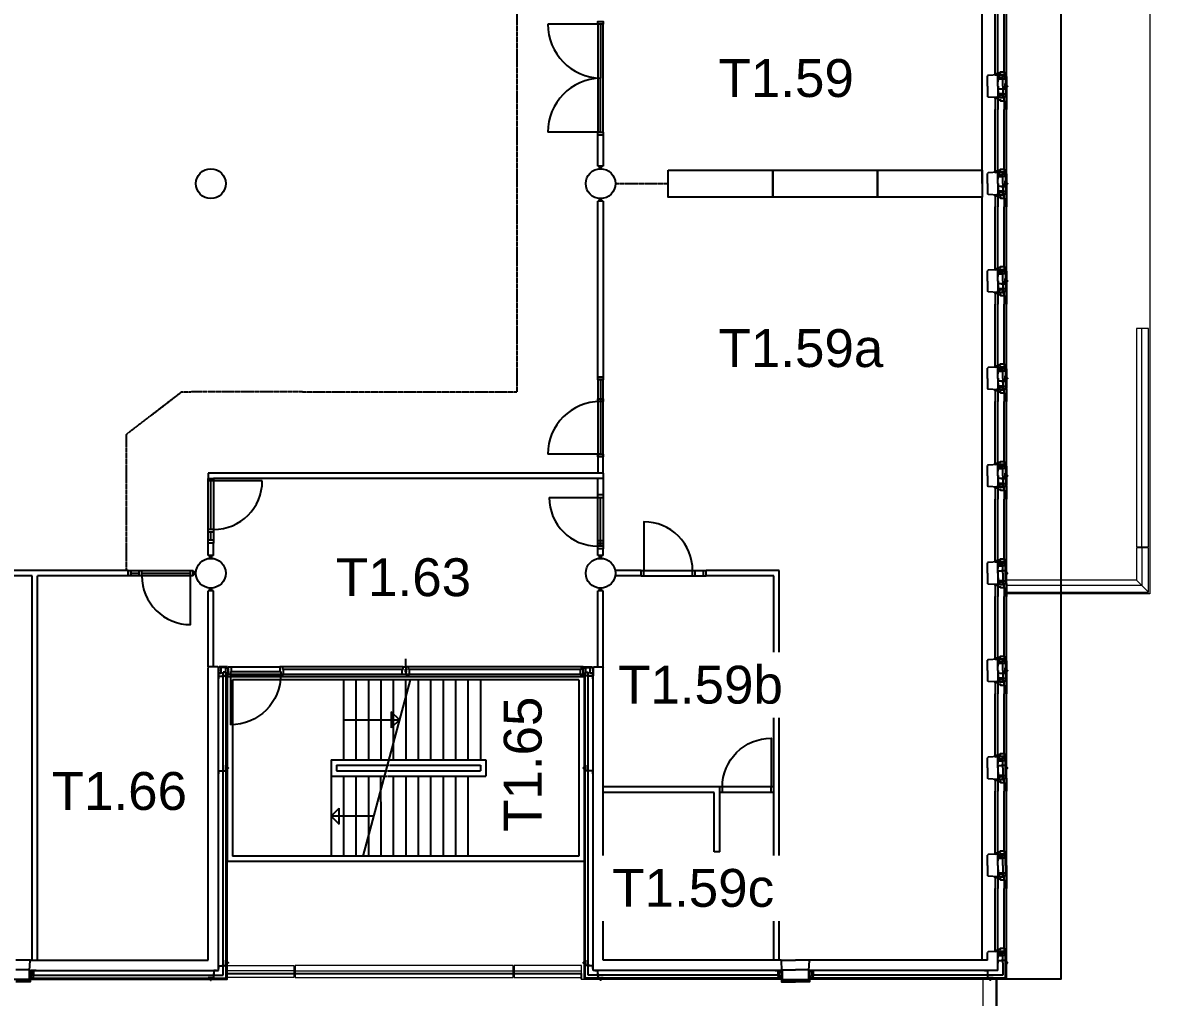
# Model space of a CAD drawing. Header units: millimetres. Extents: x 23647 to 142943, y 5934 to 71269.
# Drawn here: x 51602 to 72598, y 19881 to 37894 of the extents above; entities that cross this region are included whole.
import ezdxf
from ezdxf.enums import TextEntityAlignment as Align

# ---------------------------------------------------------------- set-up
doc = ezdxf.new("R2010")
doc.units = ezdxf.units.MM
doc.linetypes.add('HIDDEN2', pattern=[4.7625, 3.175, -1.5875])
doc.layers.get('0').update_dxf_attribs({"linetype": 'CONTINUOUS'})
for name, color, linetype in [('AL2100_BUITENWANDEN', 3, 'CONTINUOUS'), ('AL2200_BINNENWANDEN', 2, 'CONTINUOUS'), ('AL2400_TRAPPEN', 1, 'CONTINUOUS'), ('AL2800_KONSTRUKTIES', 1, 'CONTINUOUS'), ('AL3100_BUITENWANDOPENING', 1, 'CONTINUOUS'), ('AL3200_BINNENWANDOPENING', 1, 'CONTINUOUS'), ('AL3500_TOEBEHOREN-KOZIJNEN', 1, 'CONTINUOUS'), ('AL4600_RUIMTENUMMERS', 2, 'CONTINUOUS'), ('AL7900_VASTE-INRICHTING', 8, 'CONTINUOUS'), ('AL8100_INRVERKEERSRUIMTE', 250, 'HIDDEN2')]:
    doc.layers.add(name, color=color, linetype=linetype)
doc.layers.add('AL2300-VLOEREN', color=8, linetype='CONTINUOUS', lineweight=0)
doc.layers.add('AL9000-TERREIN', color=8, linetype='CONTINUOUS', lineweight=0)
doc.styles.add('Arial', font='arial.ttf')

# ---------------------------------------------------------------- blocks, each defined once
blk = doc.blocks.new('23-1')
for p, q in [((-42.5, -279.5), (-22.5, -300)), ((-42.5, -300), (-22.5, -279.5)), ((-42.5, -279.5), (-42.5, -300)), ((-22.5, -279.5), (-22.5, -300)), ((-15, -282), (-15, -300)), ((15, -282), (15, -300)), ((22.5, -279.5), (22.5, -300)), ((42.5, -279.5), (22.5, -300)), ((22.5, -279.5), (42.5, -300)), ((42.5, -222.5), (62.5, -222.5)), ((42.5, -279.5), (42.5, -300))]:
    blk.add_line(p, q)
for points in [[(50, -200), (50, -277), (-50, -277)], [(105, -145), (55, -145), (55, -245)]]:
    blk.add_lwpolyline(points)
blk.add_lwpolyline([(-50, -279.5), (-5, -279.5), (-5, -316, 0.4142136), (-1, -320), (1, -320, 0.4142136), (5, -316), (5, -279.5), (50, -279.5)], format="xyb")
blk = doc.blocks.new('23E')
at = {"layer": 'AL2100_BUITENWANDEN'}
for p, q in [((-260, -10), (-270, 0)), ((-250, -190), (-260, -10)), ((-312.5, -272.5), (-332.5, -272.5)), ((-300, -327), (-300, -350)), ((-300, -350), (-280, -327)), ((-300, -327), (-280, -350)), ((-280, -327), (-280, -350)), ((-270, -332), (-270, -350)), ((-240, -400), (0, -400))]:
    blk.add_line(p, q, dxfattribs=at)
for points in [[(-375, -195), (-325, -195), (-325, -295)], [(-320, -250), (-320, -327), (-260, -327)], [(-285, -303), (-260, -303), (-260, -400), (-240, -400)]]:
    blk.add_lwpolyline(points, dxfattribs=at)
at = {"layer": 'AL3100_BUITENWANDOPENING'}
for p, q in [((-270, 0), (0, 0)), ((-247, -180), (0, -180)), ((-210, -379), (0, -379))]:
    blk.add_line(p, q, dxfattribs=at)
for points in [[(-295, -240), (-298, -240), (-298, -193), (-345, -193), (-345, -190), (-295, -190)], [(-295, -300), (-295, -190), (-280, -190), (-280, -200), (-265, -200), (-265, -190), (-250, -190), (-250, -210), (-260, -210), (-260, -220), (-250, -220), (-250, -300)], [(-210, -379), (-250, -379), (-250, -180), (-247, -180), (-247, -376), (-210, -376)]]:
    blk.add_lwpolyline(points, close=True, dxfattribs=at)
at = {"layer": 'AL3500_TOEBEHOREN-KOZIJNEN'}
blk.add_lwpolyline([(-265, -200), (-265, -190), (-280, -190), (-280, -200)], close=True, dxfattribs=at)
blk = doc.blocks.new('MERK-E')
at = {"layer": 'AL2800_KONSTRUKTIES'}
blk.add_line((-3600, -1730.5), (-3600, -1580.5), dxfattribs=at)
at = {"layer": 'AL3100_BUITENWANDOPENING'}
for p, q in [((-6890, -1869.5), (-6890, -1910.5)), ((-6840, -1730.5), (-3650, -1730.5)), ((-6823, -1781.5), (-3667, -1781.5)), ((-6823, -1869.5), (-3667, -1869.5)), ((-3667, -1869.5), (-3667, -1781.5)), ((-3667, -1781.5), (-3650, -1781.5)), ((-3600, -1869.5), (-3667, -1869.5)), ((-3650, -1781.5), (-3650, -1730.5)), ((-3650, -1730.5), (-3600, -1730.5)), ((-3610, -1770.5), (-3600, -1770.5)), ((-3610, -1770.5), (-3610, -1829.5)), ((-3600, -1829.5), (-3610, -1829.5)), ((-3600, -1730.5), (-3600, -1770.5)), ((-3550, -1730.5), (-3600, -1730.5)), ((-3590, -1770.5), (-3600, -1770.5)), ((-3600, -1829.5), (-3600, -1869.5)), ((-3600, -1829.5), (-3590, -1829.5)), ((-3600, -1869.5), (-3533, -1869.5)), ((-3590, -1770.5), (-3590, -1829.5)), ((-3550, -1730.5), (-1327, -1730.5)), ((-3550, -1781.5), (-3550, -1730.5)), ((-3533, -1781.5), (-3550, -1781.5)), ((-3533, -1781.5), (-1344, -1781.5)), ((-3533, -1869.5), (-3533, -1781.5)), ((-3533, -1869.5), (-1344, -1869.5)), ((-1344, -1781.5), (-1327, -1781.5)), ((-1344, -1869.5), (-1344, -1781.5)), ((-1294, -1869.5), (-1344, -1869.5)), ((-1327, -1730.5), (-1277, -1730.5)), ((-1327, -1781.5), (-1327, -1730.5)), ((-1277, -1818.5), (-1294, -1818.5)), ((-1294, -1818.5), (-1294, -1869.5)), ((-360, -1869.5), (-1294, -1869.5)), ((-377, -1730.5), (-1277, -1730.5)), ((-1277, -1730.5), (-1277, -1818.5)), ((-377, -1818.5), (-1277, -1818.5)), ((-360, -1869.5), (-360, -2803.5)), ((-310, -1869.5), (-310, -1910.5)), ((-310, -1910.5), (-6890, -1910.5))]:
    blk.add_line(p, q, dxfattribs=at)
blk.add_arc((-360, -1869.5), 934, 180, 270, dxfattribs=at)
blk = doc.blocks.new('23D-1')
at = {"layer": 'AL2100_BUITENWANDEN'}
for p, q in [((223, 88), (223, 108)), ((275, 30), (230, 30)), ((277, 86), (300, 86)), ((277, 86), (300, 66)), ((300, 86), (277, 66)), ((277, 66), (300, 66)), ((282, 55), (300, 55)), ((-40, -70), (-50, -60)), ((130, -70), (-40, -70)), ((140, -60), (130, -70))]:
    blk.add_line(p, q, dxfattribs=at)
for points in [[(145, 150), (145, 100), (245, 100)], [(200, 95), (277, 95), (277, 45)]]:
    blk.add_lwpolyline(points, dxfattribs=at)
at = {"layer": 'AL3100_BUITENWANDOPENING'}
for p, q in [((310, -60), (154, -60)), ((154, -60), (154, -70)), ((310, -70), (154, -70)), ((310, -70), (310, -60))]:
    blk.add_line(p, q, dxfattribs=at)
for points in [[(140, 95), (143, 95), (143, 48), (190, 48), (190, 45), (140, 45)], [(140, 45), (190, 45), (190, -60), (140, -60)], [(320, -50), (310, -50), (310, -40), (320, -40), (320, 45), (275, 45), (275, -60), (320, -60)], [(310, 50), (320, 50), (320, -40), (310, -40), (310, -50), (320, -50), (320, -70), (360, -70), (360, -18), (377, -18), (377, 70), (310, 70)]]:
    blk.add_lwpolyline(points, close=True, dxfattribs=at)
at = {"layer": 'AL3500_TOEBEHOREN-KOZIJNEN'}
blk.add_lwpolyline([(150, 0), (140, 0), (140, -15), (150, -15)], close=True, dxfattribs=at)
blk = doc.blocks.new('23D-2')
at = {"layer": 'AL2100_BUITENWANDEN'}
for p, q in [((223, 88), (223, 108)), ((275, 30), (230, 30)), ((300, 86), (277, 66)), ((277, 86), (300, 66)), ((277, 86), (300, 86)), ((277, 66), (300, 66)), ((282, 55), (300, 55)), ((-40, -70), (-50, -60)), ((130, -70), (-40, -70)), ((140, -60), (130, -70))]:
    blk.add_line(p, q, dxfattribs=at)
for points in [[(145, 150), (145, 100), (245, 100)], [(200, 95), (277, 95), (277, 45)]]:
    blk.add_lwpolyline(points, dxfattribs=at)
at = {"layer": 'AL3100_BUITENWANDOPENING'}
for p, q in [((360, 70), (310, 70)), ((310, 70), (310, 50)), ((310, 50), (320, 50)), ((320, 50), (320, -40)), ((360, 18), (360, 70)), ((377, 18), (360, 18)), ((377, -70), (377, 18)), ((154, -60), (154, -70)), ((310, -60), (154, -60)), ((310, -70), (154, -70)), ((310, -40), (310, -50)), ((320, -40), (310, -40)), ((310, -50), (320, -50)), ((310, -70), (310, -60)), ((320, -50), (320, -70)), ((320, -70), (377, -70))]:
    blk.add_line(p, q, dxfattribs=at)
for points in [[(140, 95), (143, 95), (143, 48), (190, 48), (190, 45), (140, 45)], [(140, 45), (190, 45), (190, -60), (140, -60)], [(320, -50), (310, -50), (310, -40), (320, -40), (320, 45), (275, 45), (275, -60), (320, -60)]]:
    blk.add_lwpolyline(points, close=True, dxfattribs=at)
at = {"layer": 'AL3500_TOEBEHOREN-KOZIJNEN'}
blk.add_lwpolyline([(150, 0), (140, 0), (140, -15), (150, -15)], close=True, dxfattribs=at)
blk = doc.blocks.new('deur2')
at = {"color": 0}
for points in [[(234795, 62689), (234795, 62589), (234745, 62589), (234745, 62689)], [(236845, 62689), (236845, 62589), (236795, 62589), (236795, 62689)]]:
    blk.add_lwpolyline(points, close=True, dxfattribs=at)
at = {"color": 0, "flags": 128}
for points in [[(234795, 62639), (234795, 61664)], [(234795, 62639), (235795, 62639)], [(236795, 62639), (235795, 62639)], [(236795, 62639), (236795, 61664)]]:
    blk.add_lwpolyline(points, dxfattribs=at)
at = {"color": 0}
for centre, start, end in [((234798, 62661), 269.7918, 358.7578), ((236791, 62661), 181.2422, 270.2082)]:
    blk.add_arc(centre, 997, start, end, dxfattribs=at)

msp = doc.modelspace()

# ---------------------------------------------------------------- linework, layer by layer
at = {"layer": 'AL2100_BUITENWANDEN'}
for p, q in [((69777, 36929), (69777, 37147)), ((69437, 36919), (69427, 36909)), ((69427, 36719), (69427, 36909)), ((69617, 36929), (69437, 36919)), ((69617, 36719), (69617, 36929)), ((69699, 36866), (69699, 36846)), ((69707, 36719), (69707, 36884)), ((69754, 36869), (69777, 36889)), ((69777, 36869), (69754, 36889)), ((69754, 36889), (69777, 36889)), ((69754, 36869), (69777, 36869)), ((69756, 36761), (69777, 36741)), ((69777, 36761), (69756, 36741)), ((69756, 36761), (69777, 36761)), ((69759, 36899), (69759, 36734)), ((69759, 36899), (69777, 36899)), ((69427, 36719), (69427, 36529)), ((69617, 36719), (69617, 36509)), ((69699, 36661), (69699, 36681)), ((69699, 36571), (69699, 36591)), ((69707, 36719), (69707, 36554)), ((69754, 36569), (69777, 36569)), ((69777, 36569), (69754, 36549)), ((69754, 36569), (69777, 36549)), ((69754, 36549), (69777, 36549)), ((69756, 36741), (69777, 36741)), ((69756, 36696), (69777, 36696)), ((69756, 36676), (69777, 36696)), ((69756, 36696), (69777, 36676)), ((69756, 36676), (69777, 36676)), ((69759, 36734), (69777, 36734)), ((69759, 36704), (69777, 36704)), ((69759, 36704), (69759, 36539)), ((69759, 36539), (69777, 36539)), ((69437, 36519), (69427, 36529)), ((69617, 36509), (69437, 36519)), ((69777, 36509), (69777, 36290)), ((69777, 35129), (69777, 35347)), ((69437, 35119), (69427, 35109)), ((69427, 34919), (69427, 35109)), ((69617, 35129), (69437, 35119)), ((69617, 34919), (69617, 35129)), ((69699, 35066), (69699, 35046)), ((69707, 34919), (69707, 35084)), ((69754, 35069), (69777, 35089)), ((69777, 35069), (69754, 35089)), ((69754, 35089), (69777, 35089)), ((69754, 35069), (69777, 35069)), ((69759, 35099), (69759, 34934)), ((69759, 35099), (69777, 35099)), ((69427, 34919), (69427, 34729)), ((69617, 34919), (69617, 34709)), ((69699, 34861), (69699, 34881)), ((69707, 34919), (69707, 34754)), ((69756, 34961), (69777, 34941)), ((69777, 34961), (69756, 34941)), ((69756, 34961), (69777, 34961)), ((69756, 34941), (69777, 34941)), ((69756, 34896), (69777, 34896)), ((69756, 34876), (69777, 34896)), ((69756, 34896), (69777, 34876)), ((69756, 34876), (69777, 34876)), ((69759, 34934), (69777, 34934)), ((69759, 34904), (69777, 34904)), ((69759, 34904), (69759, 34739)), ((69437, 34719), (69427, 34729)), ((69617, 34709), (69437, 34719)), ((69699, 34771), (69699, 34791)), ((69754, 34769), (69777, 34769)), ((69777, 34769), (69754, 34749)), ((69754, 34769), (69777, 34749)), ((69754, 34749), (69777, 34749)), ((69759, 34739), (69777, 34739)), ((69777, 34709), (69777, 34490)), ((69777, 33329), (69777, 33547)), ((69437, 33319), (69427, 33309)), ((69427, 33119), (69427, 33309)), ((69617, 33329), (69437, 33319)), ((69617, 33119), (69617, 33329)), ((69699, 33266), (69699, 33246)), ((69707, 33119), (69707, 33284)), ((69754, 33269), (69777, 33289)), ((69777, 33269), (69754, 33289)), ((69754, 33289), (69777, 33289)), ((69754, 33269), (69777, 33269)), ((69759, 33299), (69759, 33134)), ((69759, 33299), (69777, 33299)), ((69427, 33119), (69427, 32929)), ((69617, 33119), (69617, 32909)), ((69699, 33061), (69699, 33081)), ((69699, 32971), (69699, 32991)), ((69707, 33119), (69707, 32954)), ((69754, 32969), (69777, 32969)), ((69777, 32969), (69754, 32949)), ((69754, 32969), (69777, 32949)), ((69756, 33161), (69777, 33141)), ((69777, 33161), (69756, 33141)), ((69756, 33161), (69777, 33161)), ((69756, 33141), (69777, 33141)), ((69756, 33096), (69777, 33096)), ((69756, 33076), (69777, 33096)), ((69756, 33096), (69777, 33076)), ((69756, 33076), (69777, 33076)), ((69759, 33134), (69777, 33134)), ((69759, 33104), (69777, 33104)), ((69759, 33104), (69759, 32939)), ((69437, 32919), (69427, 32929)), ((69617, 32909), (69437, 32919)), ((69754, 32949), (69777, 32949)), ((69759, 32939), (69777, 32939)), ((69777, 32909), (69777, 32690)), ((69777, 31529), (69777, 31747)), ((69437, 31519), (69427, 31509)), ((69427, 31319), (69427, 31509)), ((69617, 31529), (69437, 31519)), ((69617, 31319), (69617, 31529)), ((69759, 31499), (69777, 31499)), ((69759, 31499), (69759, 31334)), ((69427, 31319), (69427, 31129)), ((69617, 31319), (69617, 31109)), ((69699, 31466), (69699, 31446)), ((69707, 31319), (69707, 31484)), ((69707, 31319), (69707, 31154)), ((69754, 31489), (69777, 31489)), ((69777, 31469), (69754, 31489)), ((69754, 31469), (69777, 31489)), ((69754, 31469), (69777, 31469)), ((69756, 31361), (69777, 31361)), ((69777, 31361), (69756, 31341)), ((69756, 31361), (69777, 31341)), ((69756, 31341), (69777, 31341)), ((69756, 31296), (69777, 31276)), ((69756, 31276), (69777, 31296)), ((69756, 31296), (69777, 31296)), ((69759, 31334), (69777, 31334)), ((69759, 31304), (69759, 31139)), ((69759, 31304), (69777, 31304)), ((69437, 31119), (69427, 31129)), ((69617, 31109), (69437, 31119)), ((69699, 31261), (69699, 31281)), ((69699, 31171), (69699, 31191)), ((69754, 31169), (69777, 31149)), ((69777, 31169), (69754, 31149)), ((69754, 31169), (69777, 31169)), ((69754, 31149), (69777, 31149)), ((69756, 31276), (69777, 31276)), ((69759, 31139), (69777, 31139)), ((69777, 31109), (69777, 30890)), ((69777, 29729), (69777, 29947)), ((69437, 29719), (69427, 29709)), ((69427, 29519), (69427, 29709)), ((69617, 29729), (69437, 29719)), ((69617, 29519), (69617, 29729)), ((69699, 29666), (69699, 29646)), ((69707, 29519), (69707, 29684)), ((69754, 29689), (69777, 29689)), ((69777, 29669), (69754, 29689)), ((69754, 29669), (69777, 29689)), ((69754, 29669), (69777, 29669)), ((69759, 29699), (69777, 29699)), ((69759, 29699), (69759, 29534)), ((69427, 29519), (69427, 29329)), ((69617, 29519), (69617, 29309)), ((69699, 29461), (69699, 29481)), ((69707, 29519), (69707, 29354)), ((69756, 29561), (69777, 29561)), ((69777, 29561), (69756, 29541)), ((69756, 29561), (69777, 29541)), ((69756, 29541), (69777, 29541)), ((69756, 29496), (69777, 29476)), ((69756, 29476), (69777, 29496)), ((69756, 29496), (69777, 29496)), ((69756, 29476), (69777, 29476)), ((69759, 29534), (69777, 29534)), ((69759, 29504), (69759, 29339)), ((69759, 29504), (69777, 29504)), ((69437, 29319), (69427, 29329)), ((69617, 29309), (69437, 29319)), ((69699, 29371), (69699, 29391)), ((69754, 29369), (69777, 29349)), ((69777, 29369), (69754, 29349)), ((69754, 29369), (69777, 29369)), ((69754, 29349), (69777, 29349)), ((69759, 29339), (69777, 29339)), ((69777, 29309), (69777, 29090)), ((69777, 27929), (69777, 28147)), ((69617, 27929), (69437, 27919)), ((69617, 27719), (69617, 27929)), ((69437, 27919), (69427, 27909)), ((69427, 27719), (69427, 27909)), ((69427, 27719), (69427, 27529)), ((69617, 27719), (69617, 27509)), ((69699, 27866), (69699, 27846)), ((69699, 27776), (69699, 27756)), ((69707, 27719), (69707, 27884)), ((69707, 27719), (69707, 27554)), ((69754, 27869), (69777, 27889)), ((69777, 27869), (69754, 27889)), ((69754, 27889), (69777, 27889)), ((69754, 27869), (69777, 27869)), ((69756, 27741), (69777, 27761)), ((69756, 27761), (69777, 27741)), ((69756, 27761), (69777, 27761)), ((69756, 27741), (69777, 27741)), ((69759, 27899), (69777, 27899)), ((69759, 27734), (69759, 27899)), ((69759, 27734), (69777, 27734)), ((69437, 27519), (69427, 27529)), ((69617, 27509), (69437, 27519)), ((69699, 27571), (69699, 27591)), ((69754, 27569), (69777, 27569)), ((69777, 27569), (69754, 27549)), ((69754, 27569), (69777, 27549)), ((69754, 27549), (69777, 27549)), ((69756, 27696), (69777, 27696)), ((69777, 27676), (69756, 27696)), ((69756, 27676), (69777, 27696)), ((69756, 27676), (69777, 27676)), ((69759, 27539), (69759, 27704)), ((69759, 27704), (69777, 27704)), ((69759, 27539), (69777, 27539)), ((69777, 27509), (69777, 27290)), ((69777, 26129), (69777, 26347)), ((69437, 26119), (69427, 26109)), ((69427, 25919), (69427, 26109)), ((69617, 26129), (69437, 26119)), ((69617, 25919), (69617, 26129)), ((69699, 26066), (69699, 26046)), ((69707, 25919), (69707, 26084)), ((69754, 26069), (69777, 26089)), ((69777, 26069), (69754, 26089)), ((69754, 26089), (69777, 26089)), ((69754, 26069), (69777, 26069)), ((69759, 26099), (69759, 25934)), ((69759, 26099), (69777, 26099)), ((55027, 20569), (55027, 25978)), ((55217, 20379), (55217, 25978)), ((55307, 20289), (55307, 25888)), ((55359, 24134), (55359, 25863)), ((55377, 24134), (55377, 25863)), ((61977, 24134), (61977, 25863)), ((61995, 24134), (61995, 25863)), ((62047, 20289), (62047, 25888)), ((62137, 20379), (62137, 25978)), ((62327, 20569), (62327, 25978)), ((69427, 25919), (69427, 25729)), ((69617, 25919), (69617, 25709)), ((69699, 25861), (69699, 25881)), ((69707, 25919), (69707, 25754)), ((69756, 25961), (69777, 25941)), ((69777, 25961), (69756, 25941)), ((69756, 25961), (69777, 25961)), ((69756, 25941), (69777, 25941)), ((69756, 25876), (69777, 25896)), ((69756, 25896), (69777, 25876)), ((69756, 25896), (69777, 25896)), ((69756, 25876), (69777, 25876)), ((69759, 25934), (69777, 25934)), ((69759, 25904), (69759, 25739)), ((69759, 25904), (69777, 25904)), ((69437, 25719), (69427, 25729)), ((69617, 25709), (69437, 25719)), ((69699, 25771), (69699, 25791)), ((69754, 25769), (69777, 25769)), ((69777, 25769), (69754, 25749)), ((69754, 25769), (69777, 25749)), ((69754, 25749), (69777, 25749)), ((69759, 25739), (69777, 25739)), ((69777, 25709), (69777, 25490)), ((69777, 24329), (69777, 24547)), ((69437, 24319), (69427, 24309)), ((69427, 24119), (69427, 24309)), ((69617, 24329), (69437, 24319)), ((69617, 24119), (69617, 24329)), ((69699, 24266), (69699, 24246)), ((69699, 24176), (69699, 24156)), ((69707, 24119), (69707, 24284)), ((69754, 24289), (69777, 24289)), ((69777, 24269), (69754, 24289)), ((69754, 24269), (69777, 24289)), ((69754, 24269), (69777, 24269)), ((69756, 24161), (69777, 24161)), ((69756, 24161), (69777, 24141)), ((69756, 24141), (69777, 24161)), ((69759, 24134), (69759, 24299)), ((69759, 24299), (69777, 24299)), ((55359, 20534), (55359, 24104)), ((55377, 20534), (55377, 24104)), ((61977, 20534), (61977, 24104)), ((61995, 20534), (61995, 24104)), ((69427, 24119), (69427, 23929)), ((69617, 24119), (69617, 23909)), ((69699, 23971), (69699, 23991)), ((69707, 24119), (69707, 23954)), ((69754, 23969), (69777, 23949)), ((69777, 23969), (69754, 23949)), ((69754, 23969), (69777, 23969)), ((69754, 23949), (69777, 23949)), ((69756, 24141), (69777, 24141)), ((69756, 24076), (69777, 24096)), ((69777, 24076), (69756, 24096)), ((69756, 24096), (69777, 24096)), ((69756, 24076), (69777, 24076)), ((69759, 24134), (69777, 24134)), ((69759, 24104), (69777, 24104)), ((69759, 23939), (69759, 24104)), ((69759, 23939), (69777, 23939)), ((69437, 23919), (69427, 23929)), ((69617, 23909), (69437, 23919)), ((69777, 23909), (69777, 23690)), ((69777, 22529), (69777, 22747)), ((69437, 22519), (69427, 22509)), ((69427, 22319), (69427, 22509)), ((69617, 22529), (69437, 22519)), ((69617, 22319), (69617, 22529)), ((69707, 22319), (69707, 22484)), ((69754, 22489), (69777, 22489)), ((69777, 22469), (69754, 22489)), ((69754, 22469), (69777, 22489)), ((69754, 22469), (69777, 22469)), ((69759, 22319), (69759, 22499)), ((69759, 22499), (69777, 22499)), ((69427, 22319), (69427, 22129)), ((69617, 22319), (69617, 22109)), ((69699, 22466), (69699, 22446)), ((69707, 22319), (69707, 22154)), ((69759, 22319), (69759, 22139)), ((69437, 22119), (69427, 22129)), ((69617, 22109), (69437, 22119)), ((69699, 22171), (69699, 22191)), ((69754, 22169), (69777, 22149)), ((69777, 22169), (69754, 22149)), ((69754, 22169), (69777, 22169)), ((69754, 22149), (69777, 22149)), ((69759, 22139), (69777, 22139)), ((69777, 22109), (69777, 21890)), ((69777, 20729), (69777, 20947)), ((69437, 20719), (69427, 20709)), ((69427, 20569), (69427, 20709)), ((69617, 20729), (69437, 20719)), ((69617, 20379), (69617, 20729)), ((69699, 20666), (69699, 20646)), ((69707, 20519), (69707, 20684)), ((69754, 20689), (69777, 20689)), ((69777, 20669), (69754, 20689)), ((69754, 20669), (69777, 20689)), ((69754, 20669), (69777, 20669)), ((69759, 20534), (69759, 20699)), ((69759, 20699), (69777, 20699)), ((51727, 20379), (55217, 20379)), ((51747, 20569), (55027, 20569)), ((55359, 20237), (55359, 20504)), ((55377, 20219), (55377, 20504)), ((61977, 20219), (61977, 20504)), ((61995, 20237), (61995, 20504)), ((65627, 20379), (62137, 20379)), ((65607, 20569), (62327, 20569)), ((69617, 20379), (66127, 20379)), ((69427, 20569), (66147, 20569)), ((69699, 20576), (69699, 20556)), ((69707, 20519), (69707, 20289)), ((69756, 20561), (69777, 20561)), ((69756, 20561), (69777, 20541)), ((69756, 20541), (69777, 20561)), ((69756, 20541), (69777, 20541)), ((69756, 20476), (69777, 20496)), ((69777, 20476), (69756, 20496)), ((69756, 20496), (69777, 20496)), ((69756, 20476), (69777, 20476)), ((69759, 20534), (69777, 20534)), ((69759, 20504), (69777, 20504)), ((69759, 20237), (69759, 20504)), ((69777, 20219), (69777, 20504)), ((51747, 20237), (55062, 20237)), ((51747, 20219), (55062, 20219)), ((51772, 20289), (55307, 20289)), ((55092, 20237), (55359, 20237)), ((55092, 20219), (55377, 20219)), ((62262, 20219), (61977, 20219)), ((62262, 20237), (61995, 20237)), ((65582, 20289), (62047, 20289)), ((65607, 20237), (62292, 20237)), ((65607, 20219), (62292, 20219)), ((69462, 20237), (66147, 20237)), ((69462, 20219), (66147, 20219)), ((69707, 20289), (66172, 20289)), ((69759, 20237), (69492, 20237)), ((69777, 20219), (69492, 20219))]:
    msp.add_line(p, q, dxfattribs=at)
for points in [[(69622, 36804), (69622, 36854), (69722, 36854)], [(69677, 36859), (69754, 36859), (69754, 36909)], [(69677, 36669), (69754, 36669), (69754, 36769)], [(69710, 36884), (69710, 36909), (69777, 36909), (69777, 36929)], [(69777, 36899), (69777, 36734)], [(69622, 36724), (69622, 36674), (69722, 36674)], [(69622, 36634), (69622, 36584), (69722, 36584)], [(69677, 36579), (69754, 36579), (69754, 36529)], [(69710, 36554), (69710, 36529), (69777, 36529), (69777, 36509)], [(69777, 36704), (69777, 36539)], [(69677, 35059), (69754, 35059), (69754, 35109)], [(69710, 35084), (69710, 35109), (69777, 35109), (69777, 35129)], [(69777, 35099), (69777, 34934)], [(69622, 35004), (69622, 35054), (69722, 35054)], [(69622, 34924), (69622, 34874), (69722, 34874)], [(69677, 34869), (69754, 34869), (69754, 34969)], [(69777, 34904), (69777, 34739)], [(69622, 34834), (69622, 34784), (69722, 34784)], [(69677, 34779), (69754, 34779), (69754, 34729)], [(69710, 34754), (69710, 34729), (69777, 34729), (69777, 34709)], [(69622, 33204), (69622, 33254), (69722, 33254)], [(69677, 33259), (69754, 33259), (69754, 33309)], [(69710, 33284), (69710, 33309), (69777, 33309), (69777, 33329)], [(69777, 33299), (69777, 33134)], [(69622, 33124), (69622, 33074), (69722, 33074)], [(69622, 33034), (69622, 32984), (69722, 32984)], [(69677, 33069), (69754, 33069), (69754, 33169)], [(69677, 32979), (69754, 32979), (69754, 32929)], [(69777, 33104), (69777, 32939)], [(69710, 32954), (69710, 32929), (69777, 32929), (69777, 32909)], [(69677, 31459), (69754, 31459), (69754, 31509)], [(69710, 31484), (69710, 31509), (69777, 31509), (69777, 31529)], [(69777, 31499), (69777, 31334)], [(69622, 31404), (69622, 31454), (69722, 31454)], [(69622, 31324), (69622, 31274), (69722, 31274)], [(69677, 31269), (69754, 31269), (69754, 31369)], [(69777, 31304), (69777, 31139)], [(69622, 31234), (69622, 31184), (69722, 31184)], [(69677, 31179), (69754, 31179), (69754, 31129)], [(69710, 31154), (69710, 31129), (69777, 31129), (69777, 31109)], [(69622, 29604), (69622, 29654), (69722, 29654)], [(69677, 29659), (69754, 29659), (69754, 29709)], [(69710, 29684), (69710, 29709), (69777, 29709), (69777, 29729)], [(69777, 29699), (69777, 29534)], [(69622, 29524), (69622, 29474), (69722, 29474)], [(69622, 29434), (69622, 29384), (69722, 29384)], [(69677, 29469), (69754, 29469), (69754, 29569)], [(69777, 29504), (69777, 29339)], [(69677, 29379), (69754, 29379), (69754, 29329)], [(69710, 29354), (69710, 29329), (69777, 29329), (69777, 29309)], [(69710, 27884), (69710, 27909), (69777, 27909), (69777, 27929)], [(69622, 27804), (69622, 27854), (69722, 27854)], [(69622, 27714), (69622, 27764), (69722, 27764)], [(69677, 27859), (69754, 27859), (69754, 27909)], [(69677, 27769), (69754, 27769), (69754, 27669)], [(69777, 27734), (69777, 27899)], [(69622, 27634), (69622, 27584), (69722, 27584)], [(69677, 27579), (69754, 27579), (69754, 27529)], [(69710, 27554), (69710, 27529), (69777, 27529), (69777, 27509)], [(69777, 27539), (69777, 27704)], [(69622, 26004), (69622, 26054), (69722, 26054)], [(69677, 26059), (69754, 26059), (69754, 26109)], [(69710, 26084), (69710, 26109), (69777, 26109), (69777, 26129)], [(69777, 26099), (69777, 25934)], [(69622, 25924), (69622, 25874), (69722, 25874)], [(69622, 25834), (69622, 25784), (69722, 25784)], [(69677, 25869), (69754, 25869), (69754, 25969)], [(69777, 25904), (69777, 25739)], [(69677, 25779), (69754, 25779), (69754, 25729)], [(69710, 25754), (69710, 25729), (69777, 25729), (69777, 25709)], [(69622, 24204), (69622, 24254), (69722, 24254)], [(69622, 24114), (69622, 24164), (69722, 24164)], [(69677, 24259), (69754, 24259), (69754, 24309)], [(69677, 24169), (69754, 24169), (69754, 24069)], [(69710, 24284), (69710, 24309), (69777, 24309), (69777, 24329)], [(69777, 24134), (69777, 24299)], [(69622, 24034), (69622, 23984), (69722, 23984)], [(69677, 23979), (69754, 23979), (69754, 23929)], [(69710, 23954), (69710, 23929), (69777, 23929), (69777, 23909)], [(69777, 23939), (69777, 24104)], [(69677, 22459), (69754, 22459), (69754, 22509)], [(69710, 22484), (69710, 22509), (69777, 22509), (69777, 22529)], [(69777, 22319), (69777, 22499)], [(69622, 22404), (69622, 22454), (69722, 22454)], [(69777, 22319), (69777, 22139)], [(69622, 22234), (69622, 22184), (69722, 22184)], [(69677, 22179), (69754, 22179), (69754, 22129)], [(69710, 22154), (69710, 22129), (69777, 22129), (69777, 22109)], [(69622, 20604), (69622, 20654), (69722, 20654)], [(69677, 20659), (69754, 20659), (69754, 20709)], [(69710, 20684), (69710, 20709), (69777, 20709), (69777, 20729)], [(69777, 20534), (69777, 20699)], [(69622, 20514), (69622, 20564), (69722, 20564)], [(69677, 20569), (69754, 20569), (69754, 20469)]]:
    msp.add_lwpolyline(points, dxfattribs=at)
for points in [[(69756, 36769), (69756, 36724), (69793, 36724, -0.414214), (69797, 36720), (69797, 36718, -0.414214), (69793, 36714), (69756, 36714), (69756, 36669)], [(69756, 34969), (69756, 34924), (69793, 34924, -0.414214), (69797, 34920), (69797, 34918, -0.414214), (69793, 34914), (69756, 34914), (69756, 34869)], [(69756, 33169), (69756, 33124), (69793, 33124, -0.414214), (69797, 33120), (69797, 33118, -0.414214), (69793, 33114), (69756, 33114), (69756, 33069)], [(69756, 31369), (69756, 31324), (69793, 31324, -0.414214), (69797, 31320), (69797, 31318, -0.414214), (69793, 31314), (69756, 31314), (69756, 31269)], [(69756, 29569), (69756, 29524), (69793, 29524, -0.414214), (69797, 29520), (69797, 29518, -0.414214), (69793, 29514), (69756, 29514), (69756, 29469)], [(69756, 27669), (69756, 27714), (69793, 27714, 0.414214), (69797, 27718), (69797, 27720, 0.414214), (69793, 27724), (69756, 27724), (69756, 27769)], [(69756, 25969), (69756, 25924), (69793, 25924, -0.414214), (69797, 25920), (69797, 25918, -0.414214), (69793, 25914), (69756, 25914), (69756, 25869)], [(69756, 24069), (69756, 24114), (69793, 24114, 0.414214), (69797, 24118), (69797, 24120, 0.414214), (69793, 24124), (69756, 24124), (69756, 24169)], [(69756, 20469), (69756, 20514), (69793, 20514, 0.414214), (69797, 20518), (69797, 20520, 0.414214), (69793, 20524), (69756, 20524), (69756, 20569)]]:
    msp.add_lwpolyline(points, format="xyb", dxfattribs=at)
for centre in [(55077, 34919), (62277, 34919), (55077, 27719), (62277, 27719)]:
    msp.add_circle(centre, 275, dxfattribs=at)
at = {"layer": 'AL2200_BINNENWANDEN'}
for p, q in [((62327, 35244), (62227, 35244)), ((62258, 35193), (62258, 35244)), ((62296, 35193), (62296, 35244)), ((62227, 31344), (62227, 34594)), ((62327, 34594), (62227, 34594)), ((62258, 34594), (62258, 34644)), ((62296, 34594), (62296, 34644)), ((62327, 34594), (62327, 31344)), ((62327, 31344), (62227, 31344)), ((62327, 29569), (55027, 29569)), ((55027, 29569), (55027, 29469)), ((62327, 29469), (55127, 29469)), ((62327, 29569), (62327, 29469)), ((55127, 28277), (55027, 28277)), ((55027, 28044), (55027, 28277)), ((55127, 28044), (55127, 28277)), ((62227, 28269), (62327, 28269)), ((62227, 28044), (62227, 28169)), ((62327, 28169), (62227, 28169)), ((62327, 28044), (62327, 28169)), ((55127, 28044), (55027, 28044)), ((55058, 27993), (55058, 28044)), ((55096, 27993), (55096, 28044)), ((62327, 28044), (62227, 28044)), ((62258, 27993), (62258, 28044)), ((62296, 27993), (62296, 28044)), ((53552, 27769), (50877, 27769)), ((53552, 27769), (53552, 27669)), ((54752, 27669), (54752, 27769)), ((54802, 27737), (54752, 27737)), ((63027, 27769), (62547, 27769)), ((63027, 27669), (63027, 27769)), ((65577, 27769), (64227, 27769)), ((64227, 27669), (64227, 27769)), ((65577, 20569), (65577, 27769)), ((51777, 27669), (50877, 27669)), ((51777, 20569), (51777, 27669)), ((51877, 20569), (51877, 27669)), ((53552, 27669), (51877, 27669)), ((54802, 27701), (54752, 27701)), ((63027, 27669), (62547, 27669)), ((65477, 27669), (64227, 27669)), ((65477, 20569), (65477, 27669)), ((55127, 27394), (55027, 27394)), ((55027, 25988), (55027, 27394)), ((55059, 27394), (55059, 27444)), ((55095, 27394), (55095, 27444)), ((55127, 25988), (55127, 27394)), ((62327, 27394), (62227, 27394)), ((62227, 25988), (62227, 27394)), ((62259, 27394), (62259, 27444)), ((62295, 27394), (62295, 27444)), ((62327, 27369), (62327, 27394)), ((62327, 25988), (62327, 27369)), ((62327, 25988), (62317, 25988)), ((64477, 23769), (62327, 23769)), ((64477, 22569), (64477, 23769)), ((64377, 23669), (62327, 23669)), ((64377, 22569), (64377, 23669)), ((64477, 22569), (64377, 22569))]:
    msp.add_line(p, q, dxfattribs=at)
at = {"layer": 'AL2300-VLOEREN'}
for points in [[(90997, 27419), (90997, 22059), (84467, 22059), (84467, 45649), (72427, 45649), (72427, 27339), (69777, 27339), (69777, 20219), (69597, 20219), (69597, 9169), (76367, 9169), (76367, 15429), (83227, 15429), (83227, 9169), (109278, 9169), (112321, 27419), (90997, 27419)], [(61917, 20219), (69577, 20219), (69577, 9169), (69367, 9169), (69367, 9254), (28997, 9254)], [(69347, 9254), (69347, 20229)]]:
    msp.add_lwpolyline(points, dxfattribs=at)
at = {"layer": 'AL2400_TRAPPEN'}
for p, q in [((61977, 25849), (55377, 25849)), ((55377, 25849), (55377, 22388)), ((61977, 25849), (61977, 22388)), ((61877, 25749), (55477, 25749)), ((55477, 25749), (55477, 22488)), ((57527, 25749), (57527, 24269)), ((57757, 25749), (57757, 24269)), ((58760, 25749), (57883, 22488)), ((57987, 25749), (57987, 24269)), ((58217, 25749), (58217, 24269)), ((58447, 25749), (58447, 24416)), ((58677, 25437), (58677, 25749)), ((58907, 25749), (58907, 24269)), ((59137, 25749), (59137, 24269)), ((59367, 25749), (59367, 24269)), ((59597, 25749), (59597, 24269)), ((59827, 25749), (59827, 24269)), ((60057, 25749), (60057, 24269)), ((61877, 25749), (61877, 22488)), ((58677, 25437), (58677, 24269)), ((57527, 25009), (58561, 25009)), ((58411, 25159), (58411, 24859)), ((58561, 25009), (58411, 25159)), ((58561, 25009), (58411, 24859)), ((58447, 24416), (58447, 24269)), ((57297, 24269), (58367, 24269)), ((57297, 24269), (57297, 23969)), ((57397, 24169), (58367, 24169)), ((57397, 24169), (57397, 24069)), ((58380, 24269), (60157, 24269)), ((58380, 24169), (60057, 24169)), ((60057, 24169), (60057, 24069)), ((60157, 24269), (60157, 23969)), ((57297, 23969), (58327, 23969)), ((57297, 23969), (57297, 22488)), ((57397, 24069), (58327, 24069)), ((57527, 23969), (57527, 22488)), ((57757, 23969), (57757, 22488)), ((57987, 23969), (57987, 22861)), ((58217, 23495), (58217, 23969)), ((58340, 24069), (60057, 24069)), ((58340, 23969), (60157, 23969)), ((58447, 23969), (58447, 22488)), ((58677, 23969), (58677, 22488)), ((58907, 23969), (58907, 22488)), ((59137, 23969), (59137, 22488)), ((59367, 23969), (59367, 22488)), ((59597, 23969), (59597, 22488)), ((59827, 23969), (59827, 22488)), ((57297, 23228), (57447, 23378)), ((57447, 23078), (57447, 23378)), ((58217, 23495), (58217, 22488)), ((58082, 23228), (57297, 23228)), ((57297, 23228), (57447, 23078)), ((57987, 22861), (57987, 22488)), ((61877, 22488), (55480, 22488)), ((61977, 22388), (55380, 22388))]:
    msp.add_line(p, q, dxfattribs=at)
at = {"layer": 'AL2800_KONSTRUKTIES'}
msp.add_lwpolyline([(84177, 45397), (84177, 45649), (85211, 45649), (85211, 45397), (90752, 45397), (90752, 44397), (70777, 44397), (70777, 20219), (69777, 20219), (69777, 45397), (75343, 45397), (75343, 45649), (76377, 45649), (76377, 45397)], close=True, dxfattribs=at)
at = {"layer": 'AL2800_KONSTRUKTIES', "color": 9}
msp.add_lwpolyline([(28997, 9254), (23797, 9254), (23797, 20319), (40317, 20319), (40317, 20219), (55377, 20219), (55377, 20319), (61917, 20319), (61917, 20219)], dxfattribs=at)
at = {"layer": 'AL3100_BUITENWANDOPENING'}
for p, q in [((69324, 34919), (69324, 38469)), ((69567, 37147), (69567, 38090)), ((69617, 37147), (69617, 38090)), ((69731, 37147), (69731, 38090)), ((69777, 37147), (69777, 38090)), ((69567, 36947), (69567, 37147)), ((69617, 36969), (69617, 37147)), ((69731, 36986), (69731, 37147)), ((69567, 36490), (69567, 36290)), ((69617, 36469), (69617, 36290)), ((69731, 36452), (69731, 36290)), ((69567, 35347), (69567, 36290)), ((69617, 35347), (69617, 36290)), ((69731, 35347), (69731, 36290)), ((69777, 35347), (69777, 36290)), ((69567, 35147), (69567, 35347)), ((69617, 35169), (69617, 35347)), ((69731, 35186), (69731, 35347)), ((69324, 20569), (69324, 34669)), ((69567, 34690), (69567, 34490)), ((69617, 34669), (69617, 34490)), ((69731, 34652), (69731, 34490)), ((69567, 33547), (69567, 34490)), ((69617, 33547), (69617, 34490)), ((69731, 33547), (69731, 34490)), ((69777, 33547), (69777, 34490)), ((69567, 33347), (69567, 33547)), ((69617, 33369), (69617, 33547)), ((69731, 33386), (69731, 33547)), ((69567, 32890), (69567, 32690)), ((69617, 32869), (69617, 32690)), ((69731, 32852), (69731, 32690)), ((69567, 31747), (69567, 32690)), ((69617, 31747), (69617, 32690)), ((69731, 31747), (69731, 32690)), ((69777, 31747), (69777, 32690)), ((69567, 31547), (69567, 31747)), ((69617, 31569), (69617, 31747)), ((69731, 31586), (69731, 31747)), ((69567, 31090), (69567, 30890)), ((69567, 29947), (69567, 30890)), ((69617, 31069), (69617, 30890)), ((69617, 29947), (69617, 30890)), ((69731, 31052), (69731, 30890)), ((69731, 29947), (69731, 30890)), ((69777, 29947), (69777, 30890)), ((69567, 29747), (69567, 29947)), ((69617, 29769), (69617, 29947)), ((69731, 29786), (69731, 29947)), ((69567, 29290), (69567, 29090)), ((69617, 29269), (69617, 29090)), ((69731, 29252), (69731, 29090)), ((69567, 28147), (69567, 29090)), ((69617, 28147), (69617, 29090)), ((69731, 28147), (69731, 29090)), ((69777, 28147), (69777, 29090)), ((69567, 27947), (69567, 28147)), ((69617, 27969), (69617, 28147)), ((69731, 27986), (69731, 28147)), ((69567, 27490), (69567, 27290)), ((69617, 27469), (69617, 27290)), ((69731, 27452), (69731, 27290)), ((69567, 26347), (69567, 27290)), ((69617, 26347), (69617, 27290)), ((69731, 26347), (69731, 27290)), ((69777, 26347), (69777, 27290)), ((69567, 26147), (69567, 26347)), ((69617, 26169), (69617, 26347)), ((69731, 26186), (69731, 26347)), ((69567, 25690), (69567, 25490)), ((69617, 25669), (69617, 25490)), ((69731, 25652), (69731, 25490)), ((69567, 24547), (69567, 25490)), ((69617, 24547), (69617, 25490)), ((69731, 24547), (69731, 25490)), ((69777, 24547), (69777, 25490)), ((69567, 24347), (69567, 24547)), ((69617, 24369), (69617, 24547)), ((69731, 24386), (69731, 24547)), ((69567, 23890), (69567, 23690)), ((69617, 23869), (69617, 23690)), ((69731, 23852), (69731, 23690)), ((69567, 22747), (69567, 23690)), ((69617, 22747), (69617, 23690)), ((69731, 22747), (69731, 23690)), ((69777, 22747), (69777, 23690)), ((69567, 22547), (69567, 22747)), ((69617, 22569), (69617, 22747)), ((69731, 22586), (69731, 22747)), ((69567, 22090), (69567, 21890)), ((69617, 22069), (69617, 21890)), ((69731, 22052), (69731, 21890)), ((69567, 20947), (69567, 21890)), ((69617, 20947), (69617, 21890)), ((69731, 20947), (69731, 21890)), ((69777, 20947), (69777, 21890)), ((69567, 20747), (69567, 20947)), ((69617, 20769), (69617, 20947)), ((69731, 20786), (69731, 20947))]:
    msp.add_line(p, q, dxfattribs=at)
for points in [[(69712, 36919), (69712, 36929), (69647, 36929), (69647, 36919), (69637, 36919), (69637, 36929), (69617, 36929), (69617, 36969), (69668, 36969), (69668, 36986), (69731, 36986), (69731, 36919)], [(69617, 36947), (69567, 36947), (69567, 36928), (69617, 36932)], [(69707, 36884), (69617, 36884), (69617, 36899), (69627, 36899), (69627, 36914), (69617, 36914), (69617, 36929), (69637, 36929), (69637, 36919), (69647, 36919), (69647, 36929), (69707, 36929)], [(69667, 36884), (69667, 36881), (69620, 36881), (69620, 36834), (69617, 36834), (69617, 36884)], [(69667, 36554), (69667, 36557), (69620, 36557), (69620, 36604), (69617, 36604), (69617, 36554)], [(69707, 36554), (69617, 36554), (69617, 36539), (69627, 36539), (69627, 36524), (69617, 36524), (69617, 36509), (69637, 36509), (69637, 36519), (69647, 36519), (69647, 36509), (69707, 36509)], [(69617, 36490), (69567, 36490), (69567, 36509), (69617, 36506)], [(69712, 36519), (69712, 36509), (69647, 36509), (69647, 36519), (69637, 36519), (69637, 36509), (69617, 36509), (69617, 36469), (69668, 36469), (69668, 36452), (69731, 36452), (69731, 36519)], [(69617, 35147), (69567, 35147), (69567, 35128), (69617, 35132)], [(69712, 35119), (69712, 35129), (69647, 35129), (69647, 35119), (69637, 35119), (69637, 35129), (69617, 35129), (69617, 35169), (69668, 35169), (69668, 35186), (69731, 35186), (69731, 35119)], [(69707, 35084), (69617, 35084), (69617, 35099), (69627, 35099), (69627, 35114), (69617, 35114), (69617, 35129), (69637, 35129), (69637, 35119), (69647, 35119), (69647, 35129), (69707, 35129)], [(69667, 35084), (69667, 35081), (69620, 35081), (69620, 35034), (69617, 35034), (69617, 35084)], [(69617, 34690), (69567, 34690), (69567, 34709), (69617, 34706)], [(69667, 34754), (69667, 34757), (69620, 34757), (69620, 34804), (69617, 34804), (69617, 34754)], [(69707, 34754), (69617, 34754), (69617, 34739), (69627, 34739), (69627, 34724), (69617, 34724), (69617, 34709), (69637, 34709), (69637, 34719), (69647, 34719), (69647, 34709), (69707, 34709)], [(69712, 34719), (69712, 34709), (69647, 34709), (69647, 34719), (69637, 34719), (69637, 34709), (69617, 34709), (69617, 34669), (69668, 34669), (69668, 34652), (69731, 34652), (69731, 34719)], [(69712, 33319), (69712, 33329), (69647, 33329), (69647, 33319), (69637, 33319), (69637, 33329), (69617, 33329), (69617, 33369), (69668, 33369), (69668, 33386), (69731, 33386), (69731, 33319)], [(69617, 33347), (69567, 33347), (69567, 33328), (69617, 33332)], [(69707, 33284), (69617, 33284), (69617, 33299), (69627, 33299), (69627, 33314), (69617, 33314), (69617, 33329), (69637, 33329), (69637, 33319), (69647, 33319), (69647, 33329), (69707, 33329)], [(69667, 33284), (69667, 33281), (69620, 33281), (69620, 33234), (69617, 33234), (69617, 33284)], [(69667, 32954), (69667, 32957), (69620, 32957), (69620, 33004), (69617, 33004), (69617, 32954)], [(69617, 32890), (69567, 32890), (69567, 32909), (69617, 32906)], [(69707, 32954), (69617, 32954), (69617, 32939), (69627, 32939), (69627, 32924), (69617, 32924), (69617, 32909), (69637, 32909), (69637, 32919), (69647, 32919), (69647, 32909), (69707, 32909)], [(69712, 32919), (69712, 32909), (69647, 32909), (69647, 32919), (69637, 32919), (69637, 32909), (69617, 32909), (69617, 32869), (69668, 32869), (69668, 32852), (69731, 32852), (69731, 32919)], [(69617, 31547), (69567, 31547), (69567, 31528), (69617, 31532)], [(69712, 31519), (69712, 31529), (69647, 31529), (69647, 31519), (69637, 31519), (69637, 31529), (69617, 31529), (69617, 31569), (69668, 31569), (69668, 31586), (69731, 31586), (69731, 31519)], [(69707, 31484), (69617, 31484), (69617, 31499), (69627, 31499), (69627, 31514), (69617, 31514), (69617, 31529), (69637, 31529), (69637, 31519), (69647, 31519), (69647, 31529), (69707, 31529)], [(69667, 31484), (69667, 31481), (69620, 31481), (69620, 31434), (69617, 31434), (69617, 31484)], [(69617, 31090), (69567, 31090), (69567, 31109), (69617, 31106)], [(69667, 31154), (69667, 31157), (69620, 31157), (69620, 31204), (69617, 31204), (69617, 31154)], [(69707, 31154), (69617, 31154), (69617, 31139), (69627, 31139), (69627, 31124), (69617, 31124), (69617, 31109), (69637, 31109), (69637, 31119), (69647, 31119), (69647, 31109), (69707, 31109)], [(69712, 31119), (69712, 31109), (69647, 31109), (69647, 31119), (69637, 31119), (69637, 31109), (69617, 31109), (69617, 31069), (69668, 31069), (69668, 31052), (69731, 31052), (69731, 31119)], [(69617, 29747), (69567, 29747), (69567, 29728), (69617, 29732)], [(69712, 29719), (69712, 29729), (69647, 29729), (69647, 29719), (69637, 29719), (69637, 29729), (69617, 29729), (69617, 29769), (69668, 29769), (69668, 29786), (69731, 29786), (69731, 29719)], [(69707, 29684), (69617, 29684), (69617, 29699), (69627, 29699), (69627, 29714), (69617, 29714), (69617, 29729), (69637, 29729), (69637, 29719), (69647, 29719), (69647, 29729), (69707, 29729)], [(69667, 29684), (69667, 29681), (69620, 29681), (69620, 29634), (69617, 29634), (69617, 29684)], [(69667, 29354), (69667, 29357), (69620, 29357), (69620, 29404), (69617, 29404), (69617, 29354)], [(69617, 29290), (69567, 29290), (69567, 29309), (69617, 29306)], [(69707, 29354), (69617, 29354), (69617, 29339), (69627, 29339), (69627, 29324), (69617, 29324), (69617, 29309), (69637, 29309), (69637, 29319), (69647, 29319), (69647, 29309), (69707, 29309)], [(69712, 29319), (69712, 29309), (69647, 29309), (69647, 29319), (69637, 29319), (69637, 29309), (69617, 29309), (69617, 29269), (69668, 29269), (69668, 29252), (69731, 29252), (69731, 29319)], [(69617, 27947), (69567, 27947), (69567, 27928), (69617, 27932)], [(69712, 27919), (69712, 27929), (69647, 27929), (69647, 27919), (69637, 27919), (69637, 27929), (69617, 27929), (69617, 27969), (69668, 27969), (69668, 27986), (69731, 27986), (69731, 27919)], [(69707, 27884), (69617, 27884), (69617, 27899), (69627, 27899), (69627, 27914), (69617, 27914), (69617, 27929), (69637, 27929), (69637, 27919), (69647, 27919), (69647, 27929), (69707, 27929)], [(69667, 27884), (69667, 27881), (69620, 27881), (69620, 27834), (69617, 27834), (69617, 27884)], [(69617, 27490), (69567, 27490), (69567, 27509), (69617, 27506)], [(69667, 27554), (69667, 27557), (69620, 27557), (69620, 27604), (69617, 27604), (69617, 27554)], [(69707, 27554), (69617, 27554), (69617, 27539), (69627, 27539), (69627, 27524), (69617, 27524), (69617, 27509), (69637, 27509), (69637, 27519), (69647, 27519), (69647, 27509), (69707, 27509)], [(69712, 27519), (69712, 27509), (69647, 27509), (69647, 27519), (69637, 27519), (69637, 27509), (69617, 27509), (69617, 27469), (69668, 27469), (69668, 27452), (69731, 27452), (69731, 27519)], [(69617, 26147), (69567, 26147), (69567, 26128), (69617, 26132)], [(69712, 26119), (69712, 26129), (69647, 26129), (69647, 26119), (69637, 26119), (69637, 26129), (69617, 26129), (69617, 26169), (69668, 26169), (69668, 26186), (69731, 26186), (69731, 26119)], [(69707, 26084), (69617, 26084), (69617, 26099), (69627, 26099), (69627, 26114), (69617, 26114), (69617, 26129), (69637, 26129), (69637, 26119), (69647, 26119), (69647, 26129), (69707, 26129)], [(69667, 26084), (69667, 26081), (69620, 26081), (69620, 26034), (69617, 26034), (69617, 26084)], [(69617, 25690), (69567, 25690), (69567, 25709), (69617, 25706)], [(69667, 25754), (69667, 25757), (69620, 25757), (69620, 25804), (69617, 25804), (69617, 25754)], [(69707, 25754), (69617, 25754), (69617, 25739), (69627, 25739), (69627, 25724), (69617, 25724), (69617, 25709), (69637, 25709), (69637, 25719), (69647, 25719), (69647, 25709), (69707, 25709)], [(69712, 25719), (69712, 25709), (69647, 25709), (69647, 25719), (69637, 25719), (69637, 25709), (69617, 25709), (69617, 25669), (69668, 25669), (69668, 25652), (69731, 25652), (69731, 25719)], [(69712, 24319), (69712, 24329), (69647, 24329), (69647, 24319), (69637, 24319), (69637, 24329), (69617, 24329), (69617, 24369), (69668, 24369), (69668, 24386), (69731, 24386), (69731, 24319)], [(69617, 24347), (69567, 24347), (69567, 24328), (69617, 24332)], [(69707, 24284), (69617, 24284), (69617, 24299), (69627, 24299), (69627, 24314), (69617, 24314), (69617, 24329), (69637, 24329), (69637, 24319), (69647, 24319), (69647, 24329), (69707, 24329)], [(69667, 24284), (69667, 24281), (69620, 24281), (69620, 24234), (69617, 24234), (69617, 24284)], [(69667, 23954), (69667, 23957), (69620, 23957), (69620, 24004), (69617, 24004), (69617, 23954)], [(69707, 23954), (69617, 23954), (69617, 23939), (69627, 23939), (69627, 23924), (69617, 23924), (69617, 23909), (69637, 23909), (69637, 23919), (69647, 23919), (69647, 23909), (69707, 23909)], [(69617, 23890), (69567, 23890), (69567, 23909), (69617, 23906)], [(69712, 23919), (69712, 23909), (69647, 23909), (69647, 23919), (69637, 23919), (69637, 23909), (69617, 23909), (69617, 23869), (69668, 23869), (69668, 23852), (69731, 23852), (69731, 23919)], [(69617, 22547), (69567, 22547), (69567, 22528), (69617, 22532)], [(69712, 22519), (69712, 22529), (69647, 22529), (69647, 22519), (69637, 22519), (69637, 22529), (69617, 22529), (69617, 22569), (69668, 22569), (69668, 22586), (69731, 22586), (69731, 22519)], [(69707, 22484), (69617, 22484), (69617, 22499), (69627, 22499), (69627, 22514), (69617, 22514), (69617, 22529), (69637, 22529), (69637, 22519), (69647, 22519), (69647, 22529), (69707, 22529)], [(69667, 22484), (69667, 22481), (69620, 22481), (69620, 22434), (69617, 22434), (69617, 22484)], [(69617, 22090), (69567, 22090), (69567, 22109), (69617, 22106)], [(69667, 22154), (69667, 22157), (69620, 22157), (69620, 22204), (69617, 22204), (69617, 22154)], [(69707, 22154), (69617, 22154), (69617, 22139), (69627, 22139), (69627, 22124), (69617, 22124), (69617, 22109), (69637, 22109), (69637, 22119), (69647, 22119), (69647, 22109), (69707, 22109)], [(69712, 22119), (69712, 22109), (69647, 22109), (69647, 22119), (69637, 22119), (69637, 22109), (69617, 22109), (69617, 22069), (69668, 22069), (69668, 22052), (69731, 22052), (69731, 22119)], [(69617, 20747), (69567, 20747), (69567, 20728), (69617, 20732)], [(69712, 20719), (69712, 20729), (69647, 20729), (69647, 20719), (69637, 20719), (69637, 20729), (69617, 20729), (69617, 20769), (69668, 20769), (69668, 20786), (69731, 20786), (69731, 20719)], [(69707, 20684), (69617, 20684), (69617, 20699), (69627, 20699), (69627, 20714), (69617, 20714), (69617, 20729), (69637, 20729), (69637, 20719), (69647, 20719), (69647, 20729), (69707, 20729)], [(69667, 20684), (69667, 20681), (69620, 20681), (69620, 20634), (69617, 20634), (69617, 20684)]]:
    msp.add_lwpolyline(points, close=True, dxfattribs=at)
at = {"layer": 'AL3200_BINNENWANDOPENING'}
for p, q in [((62227, 37869), (62227, 35869)), ((62327, 35869), (62327, 37869)), ((62227, 35819), (62327, 35819)), ((62227, 35244), (62227, 35819)), ((62327, 35819), (62327, 35244)), ((62327, 35244), (62227, 35244)), ((62227, 31294), (62227, 29569)), ((62327, 29569), (62327, 31294)), ((55027, 28277), (55027, 29469)), ((55027, 29469), (55127, 29469)), ((56027, 29427), (55027, 29427)), ((55077, 28527), (55077, 29427)), ((55127, 29469), (55127, 28277)), ((62227, 28169), (62227, 29469)), ((62327, 29469), (62327, 28169)), ((61327, 29119), (62327, 29119)), ((62227, 29173), (62327, 29173)), ((62277, 28219), (62277, 29119)), ((55127, 28527), (55027, 28527)), ((55127, 28477), (55027, 28477)), ((55077, 28327), (55077, 28477)), ((62277, 28319), (62277, 28469)), ((55127, 28327), (55027, 28327)), ((55127, 28277), (55027, 28277)), ((62327, 28319), (62227, 28319)), ((62327, 28269), (62227, 28269)), ((62327, 28269), (62227, 28269)), ((62327, 28219), (62227, 28219)), ((62327, 28169), (62227, 28169)), ((53552, 27669), (53552, 27769)), ((53552, 27769), (54752, 27769)), ((53602, 27669), (53602, 27769)), ((53602, 27719), (53752, 27719)), ((53752, 27669), (53752, 27769)), ((53802, 27669), (53802, 27769)), ((53802, 27719), (54702, 27719)), ((54702, 27669), (54702, 27769)), ((54752, 27769), (54752, 27669)), ((63027, 27669), (63027, 27769)), ((63027, 27769), (64227, 27769)), ((63077, 27669), (63077, 27769)), ((63977, 27669), (63977, 27769)), ((64027, 27669), (64027, 27769)), ((64177, 27669), (64177, 27769)), ((64227, 27669), (64227, 27769)), ((54752, 27669), (53552, 27669)), ((63027, 27669), (64227, 27669)), ((65477, 23769), (64477, 23769)), ((64527, 23669), (64527, 23769)), ((65427, 23669), (65427, 23769)), ((65477, 23669), (64477, 23669))]:
    msp.add_line(p, q, dxfattribs=at)
for points in [[(62327, 31294), (62227, 31294), (62227, 31344), (62327, 31344)], [(62327, 30894), (62227, 30894), (62227, 30944), (62327, 30944)], [(62327, 29869), (62227, 29869), (62227, 29919), (62327, 29919)]]:
    msp.add_lwpolyline(points, close=True, dxfattribs=at)
at = {"layer": 'AL3200_BINNENWANDOPENING', "flags": 128}
for points in [[(62277, 31294), (62277, 30644)], [(62277, 30894), (62277, 29919)], [(62277, 29919), (61302, 29919)]]:
    msp.add_lwpolyline(points, dxfattribs=at)
at = {"layer": 'AL3200_BINNENWANDOPENING'}
for points in [[(63977, 27769, 0.414214), (63077, 28669), (63077, 27769)], [(53802, 27669, 0.414214), (54702, 26769), (54702, 27669)], [(64527, 23769, -0.414214), (65427, 24669), (65427, 23769)]]:
    msp.add_lwpolyline(points, format="xyb", dxfattribs=at)
for centre, radius, start, end in [((62277, 29919), 975, 90, 180), ((55127, 29427), 900, 270, 0), ((62227, 29119), 900, 180, 270)]:
    msp.add_arc(centre, radius, start, end, dxfattribs=at)
at = {"layer": 'AL3500_TOEBEHOREN-KOZIJNEN'}
for points in [[(69607, 36931), (69607, 36937), (69617, 36937), (69617, 36932)], [(69627, 36914), (69617, 36914), (69617, 36899), (69627, 36899)], [(69627, 36524), (69617, 36524), (69617, 36539), (69627, 36539)], [(69607, 36506), (69607, 36501), (69617, 36501), (69617, 36506)], [(69607, 35131), (69607, 35137), (69617, 35137), (69617, 35132)], [(69627, 35114), (69617, 35114), (69617, 35099), (69627, 35099)], [(69607, 34706), (69607, 34701), (69617, 34701), (69617, 34706)], [(69627, 34724), (69617, 34724), (69617, 34739), (69627, 34739)], [(69607, 33331), (69607, 33337), (69617, 33337), (69617, 33332)], [(69627, 33314), (69617, 33314), (69617, 33299), (69627, 33299)], [(69607, 32906), (69607, 32901), (69617, 32901), (69617, 32906)], [(69627, 32924), (69617, 32924), (69617, 32939), (69627, 32939)], [(69607, 31531), (69607, 31537), (69617, 31537), (69617, 31532)], [(69627, 31514), (69617, 31514), (69617, 31499), (69627, 31499)], [(69607, 31106), (69607, 31101), (69617, 31101), (69617, 31106)], [(69627, 31124), (69617, 31124), (69617, 31139), (69627, 31139)], [(69607, 29731), (69607, 29737), (69617, 29737), (69617, 29732)], [(69627, 29714), (69617, 29714), (69617, 29699), (69627, 29699)], [(69607, 29306), (69607, 29301), (69617, 29301), (69617, 29306)], [(69627, 29324), (69617, 29324), (69617, 29339), (69627, 29339)], [(69607, 26131), (69607, 26137), (69617, 26137), (69617, 26132)], [(69627, 26114), (69617, 26114), (69617, 26099), (69627, 26099)], [(69607, 25706), (69607, 25701), (69617, 25701), (69617, 25706)], [(69627, 25724), (69617, 25724), (69617, 25739), (69627, 25739)]]:
    msp.add_lwpolyline(points, close=True, dxfattribs=at)
at = {"layer": 'AL7900_VASTE-INRICHTING'}
for points in [[(63527, 35169), (65459, 35169), (65459, 34669), (63527, 34669)], [(65459, 35169), (67391, 35169), (67391, 34669), (65459, 34669)], [(67391, 35169), (69324, 35169), (69324, 34669), (67391, 34669)]]:
    msp.add_lwpolyline(points, close=True, dxfattribs=at)
at = {"layer": 'AL8100_INRVERKEERSRUIMTE'}
for p, q in [((60727, 47769), (60727, 31067)), ((62552, 34919), (63527, 34919)), ((54534, 31068), (53510, 30279)), ((53960, 30624), (54534, 31068)), ((55010, 31069), (54534, 31068)), ((60727, 31067), (55010, 31069)), ((53510, 30279), (53510, 27769))]:
    msp.add_line(p, q, dxfattribs=at)
at = {"layer": 'AL9000-TERREIN'}
for p, q in [((72277, 28209), (72277, 32239)), ((56612, 20369), (55367, 20369)), ((56632, 20369), (60662, 20369)), ((60682, 20369), (61927, 20369))]:
    msp.add_line(p, q, dxfattribs=at)
for points in [[(72397, 28209), (72397, 32239), (72177, 32239), (72177, 28209)], [(56612, 20249), (55367, 20249), (55367, 20469), (56612, 20469)], [(56632, 20249), (60662, 20249), (60662, 20469), (56632, 20469)], [(60682, 20249), (61927, 20249), (61927, 20469), (60682, 20469)]]:
    msp.add_lwpolyline(points, close=True, dxfattribs=at)
for points in [[(69767, 27369), (72397, 27369), (72397, 28189), (72177, 28189), (72177, 27589), (69767, 27589), (69767, 27369)], [(72277, 28189), (72277, 27489), (69767, 27489)], [(72397, 27369), (72177, 27589)]]:
    msp.add_lwpolyline(points, dxfattribs=at)

# ---------------------------------------------------------------- block references
at = {"layer": 'AL2100_BUITENWANDEN', "xscale": -1, "rotation": 90}
for p in [(55077, 24119), (55077, 20519)]:
    msp.add_blockref('23-1', p, dxfattribs=at)
at = {"layer": 'AL2100_BUITENWANDEN', "rotation": 270}
for p in [(62277, 24119), (62277, 20519)]:
    msp.add_blockref('23-1', p, dxfattribs=at)
at = {"layer": 'AL2100_BUITENWANDEN'}
msp.add_blockref('23-1', (55077, 20519), dxfattribs=at)
at = {"layer": 'AL2100_BUITENWANDEN', "xscale": -1}
for p in [(62277, 20519), (69477, 20519)]:
    msp.add_blockref('23-1', p, dxfattribs=at)
at = {"layer": 'AL3100_BUITENWANDOPENING', "xscale": -1}
for name, p in [('MERK-E', (55077, 27719)), ('23E', (51477, 20569)), ('23E', (65877, 20569))]:
    msp.add_blockref(name, p, dxfattribs=at)
at = {"layer": 'AL3100_BUITENWANDOPENING', "xscale": -1, "rotation": 180}
msp.add_blockref('23D-2', (55077, 25919), dxfattribs=at)
at = {"layer": 'AL3100_BUITENWANDOPENING', "rotation": 180}
msp.add_blockref('23D-1', (62277, 25919), dxfattribs=at)
at = {"layer": 'AL3100_BUITENWANDOPENING'}
msp.add_blockref('23E', (65877, 20569), dxfattribs=at)
at = {"layer": 'AL3200_BINNENWANDOPENING', "rotation": 270}
msp.add_blockref('deur2', (-362, 272663), dxfattribs=at)

# ---------------------------------------------------------------- texts
at = {"layer": 'AL4600_RUIMTENUMMERS', "style": 'Arial'}
for s, p in [('T1.59', (64456, 36311)), ('T1.59a', (64456, 31320)), ('T1.63', (57385, 27085)), ('T1.66', (52136, 23134))]:
    msp.add_text(s, height=700, dxfattribs=at).set_placement(p, align=Align.BOTTOM_LEFT)
msp.add_text('T1.65', height=700, rotation=90, dxfattribs=at).set_placement((61398, 22938), align=Align.BOTTOM_LEFT)

# ---------------------------------------------------------------- next in the draw order: wipeouts: each hides what was drawn before it
for points in [[(62379, 25050), (65851, 25050), (65851, 26254), (62379, 26254)], [(62271, 21293), (65719, 21293), (65719, 22498), (62271, 22498)]]:
    msp.add_wipeout(points).dxf.layer = 'AL4600_RUIMTENUMMERS'

# ---------------------------------------------------------------- next in the draw order: texts
for s, p in [('T1.59b', (62601, 25099)), ('T1.59c', (62493, 21343))]:
    msp.add_text(s, height=700, dxfattribs=at).set_placement(p, align=Align.BOTTOM_LEFT)

doc.saveas('drawing.dxf')
